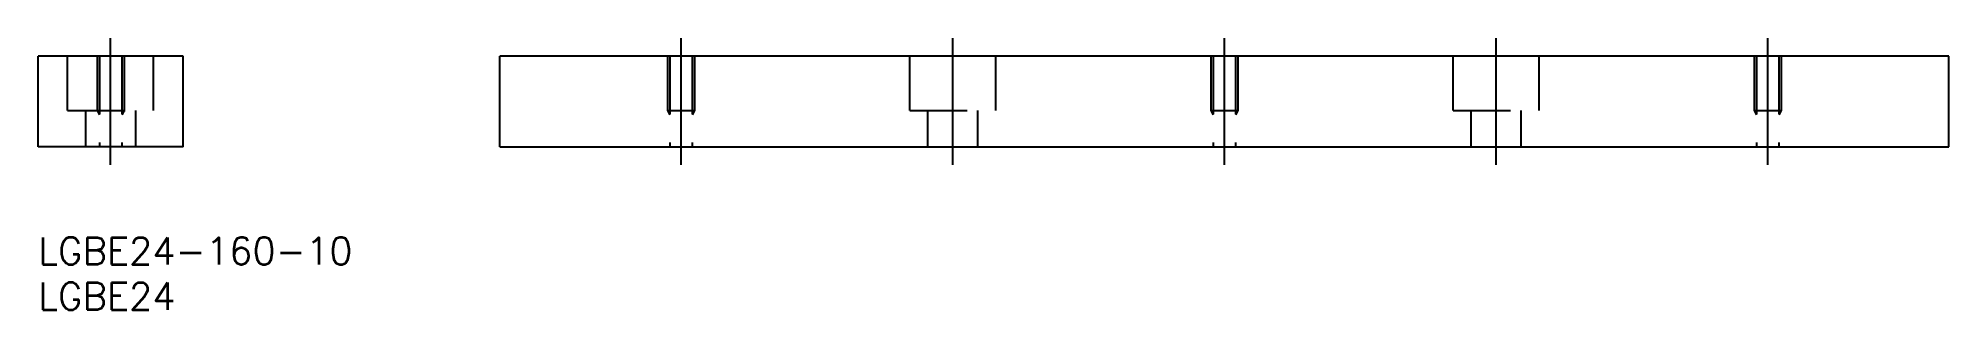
# Model space of a CAD drawing. Extents: x 0 to 211, y -8 to 22.
import ezdxf

# ---------------------------------------------------------------- set-up
doc = ezdxf.new("R2010")
doc.units = 0
doc.header["$LTSCALE"] = 0.5
doc.linetypes.add('CENTER', pattern=[50.8, 31.75, -6.35, 6.35, -6.35])
doc.linetypes.add('DASHED', pattern=[19.05, 12.7, -6.35])
for name, color, linetype in [('MSM_CENTER', 1, 'CENTER'), ('MSM_CONTINUOUS', 7, 'CONTINUOUS'), ('MSM_DASHED', 4, 'DASHED'), ('MSM_PART_NUMBER', 7, 'CONTINUOUS')]:
    doc.layers.add(name, color=color, linetype=linetype)
doc.styles.get("Standard").update_dxf_attribs({"font": 'txt.shx', "height": 3, "bigfont": 'bigfont.shx'})

# ---------------------------------------------------------------- blocks, each defined once
blk = doc.blocks.new('*U8')
at = {"layer": 'MSM_PART_NUMBER'}
blk.add_text('LGBE24-160-10', height=3, dxfattribs=at).set_placement((0, -3))
blk = doc.blocks.new('*U9')
at = {"layer": 'MSM_PART_NUMBER'}
blk.add_text('LGBE24', height=3, dxfattribs=at).set_placement((0, -8))

msp = doc.modelspace()

# ---------------------------------------------------------------- linework, layer by layer
at = {"layer": 'MSM_CENTER'}
for p, q in [((8, 8), (8, 22)), ((70.99, 8), (70.99, 22)), ((100.99, 8), (100.99, 22)), ((130.99, 8), (130.99, 22)), ((160.99, 8), (160.99, 22)), ((190.99, 8), (190.99, 22))]:
    msp.add_line(p, q, dxfattribs=at)
at = {"layer": 'MSM_CONTINUOUS'}
for p, q in [((16, 20), (0, 20)), ((0, 10), (0, 20)), ((16, 10), (16, 20)), ((210.99, 20), (50.99, 20)), ((50.99, 10), (50.99, 20)), ((210.99, 10), (210.99, 20)), ((16, 10), (0, 10)), ((50.99, 10), (210.99, 10))]:
    msp.add_line(p, q, dxfattribs=at)
at = {"layer": 'MSM_DASHED'}
for p, q in [((3.25, 14), (3.25, 20)), ((6.5, 20), (6.5, 14)), ((6.77, 20), (6.77, 10)), ((9.23, 20), (9.23, 10)), ((9.5, 20), (9.5, 14)), ((12.75, 14), (12.75, 20)), ((69.49, 20), (69.49, 14)), ((69.76, 20), (69.76, 10)), ((72.22, 20), (72.22, 10)), ((72.49, 20), (72.49, 14)), ((96.24, 14), (96.24, 20)), ((105.74, 14), (105.74, 20)), ((129.49, 20), (129.49, 14)), ((129.76, 20), (129.76, 10)), ((132.22, 20), (132.22, 10)), ((132.49, 20), (132.49, 14)), ((156.24, 14), (156.24, 20)), ((165.74, 14), (165.74, 20)), ((189.49, 20), (189.49, 14)), ((189.76, 20), (189.76, 10)), ((192.22, 20), (192.22, 10)), ((192.49, 20), (192.49, 14)), ((3.25, 14), (12.75, 14)), ((5.25, 10), (5.25, 14)), ((6.5, 14), (6.77, 13.53)), ((9.5, 14), (9.23, 13.53)), ((10.75, 14), (10.75, 10)), ((69.49, 14), (69.76, 13.53)), ((69.49, 14), (72.49, 14)), ((72.49, 14), (72.22, 13.53)), ((96.24, 14), (105.74, 14)), ((98.24, 10), (98.24, 14)), ((103.74, 14), (103.74, 10)), ((129.49, 14), (129.76, 13.53)), ((129.49, 14), (132.49, 14)), ((132.49, 14), (132.22, 13.53)), ((156.24, 14), (165.74, 14)), ((158.24, 10), (158.24, 14)), ((163.74, 14), (163.74, 10)), ((189.49, 14), (189.76, 13.53)), ((189.49, 14), (192.49, 14)), ((192.49, 14), (192.22, 13.53))]:
    msp.add_line(p, q, dxfattribs=at)

# ---------------------------------------------------------------- block references
at = {"layer": 'MSM_CONTINUOUS'}
for name in ['*U8', '*U9']:
    msp.add_blockref(name, (0, 0), dxfattribs=at)

doc.saveas('drawing.dxf')
